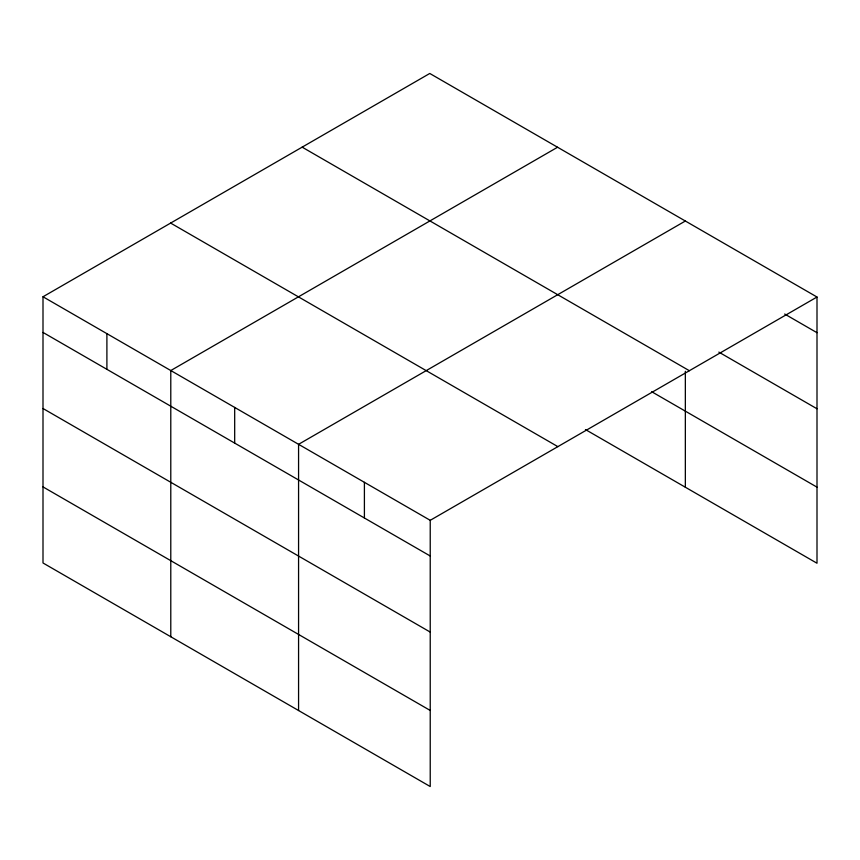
<?xml version="1.0" encoding="UTF-8"?>
<svg xmlns="http://www.w3.org/2000/svg" width="860" height="860" viewBox="0 0 860 860"><rect width="100%" height="100%" fill="white"/><g stroke="black" fill="none" stroke-linecap="round" stroke-linejoin="round"><path stroke-width="1.29" d="M43 296.764L430.226 520.322L430.226 786.534L43 562.978L43 296.764L429.774 73.466L817 297.022L817 563.236L585.434 429.548M557.559 147.243L170.785 370.542L170.785 636.755M685.345 221.02L298.57 444.319L298.57 710.521M430.226 520.322L817 297.022M784.664 314.029L817 332.702M718.831 352.106L817 408.779M302.139 147.146L689.365 370.714M651.654 391.698L817 487.158M170.635 223.073L557.861 446.641M43 332.433L430.226 556.001M43 408.511L430.226 632.078M43 486.9L430.226 710.457M685.345 371.294L685.345 487.222M364.404 482.32L364.404 518M234.683 407.425L234.683 443.104M106.898 333.648L106.898 369.327"/></g></svg>
